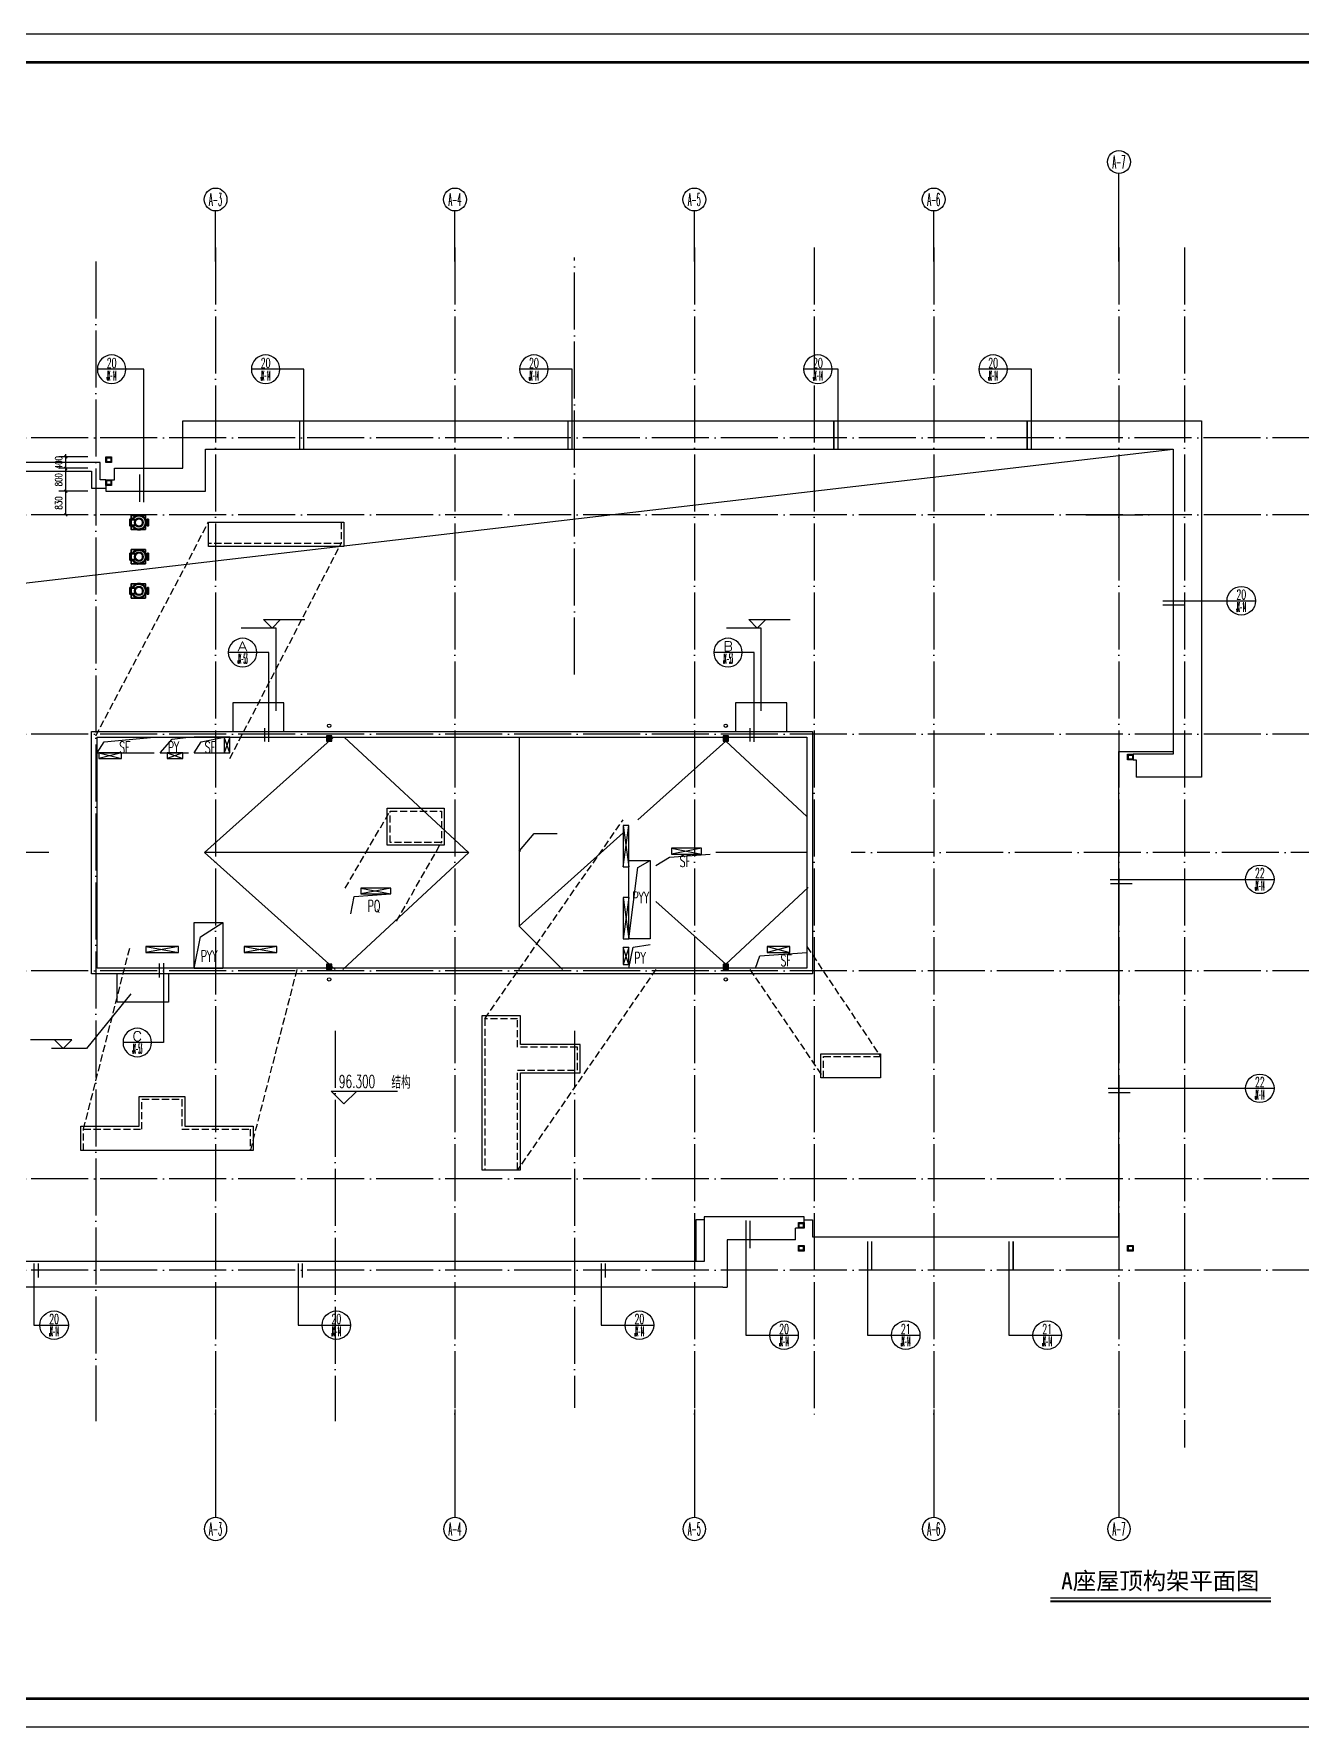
# Model space of a CAD drawing. Extents: x 1980812 to 2578970, y -669191 to 284498.
# Drawn here: x 2005190 to 2049660, y -549139 to -489739 of the extents above; entities that cross this region are included whole.
import ezdxf
from ezdxf.enums import TextEntityAlignment as Align

# ---------------------------------------------------------------- set-up
doc = ezdxf.new("R2010")
doc.units = 0
doc.header["$LTSCALE"] = 1000
doc.header["$MEASUREMENT"] = 0
for name, pattern in [('CONTINOUS', [0]), ('DASH', [0.35, 0.25, -0.1]), ('DOTE', [2.42, 2, -0.2, 0.02, -0.2])]:
    doc.linetypes.add(name, pattern=pattern)
for name, color, linetype in [('A-ANNO-TEXT', 131, 'Continuous'), ('AXIS', 3, 'Continuous'), ('AXIS_TEXT', 7, 'Continuous'), ('CURTWALL', 2, 'Continuous'), ('DIM_ELEV', 3, 'Continuous'), ('DIM_LEAD', 3, 'Continuous'), ('DIM_SYMB', 3, 'Continuous'), ('dote', 1, 'DOTE'), ('EQUIP_地漏', 255, 'Continuous'), ('PUB_DIM', 3, 'Continuous'), ('TK', 1, 'Continuous'), ('VPIPE-雨水', 140, 'Continuous'), ('WALL', 4, 'Continuous'), ('房间名称', 7, 'Continuous'), ('排水', 140, 'Continuous'), ('留洞', 63, 'CONTINOUS'), ('看线', 66, 'Continuous'), ('空线', 3, 'Continuous'), ('节点', 3, 'Continuous')]:
    doc.layers.add(name, color=color, linetype=linetype)
doc.layers.add('kon', color=40, linetype='Continuous', lineweight=5)
doc.layers.add('暖通-空调-设备', color=150, linetype='Continuous', lineweight=35)
doc.styles.add('_TCH_AXIS', font='COMPLEX', dxfattribs={"bigfont": 'GBCBIG'})
doc.styles.add('_TCH_DIM_T3', font='SIMPLEX', dxfattribs={"width": 0.705882, "bigfont": 'GBCBIG'})
doc.styles.add('COMP', font='COMPLEX.shx', dxfattribs={"bigfont": 'hztxt'})
doc.styles.add('COMPLEX', font='COMPLEX')
doc.styles.add('HZTXTW', font='txtw.shx', dxfattribs={"width": 0.6, "bigfont": 'hztxtw.shx'})
doc.styles.add('SONGTI', font='NSimSun.ttf', dxfattribs={"width": 1.1})
doc.dimstyles.new('_TCH_ARCH&&100', dxfattribs={"dimtxt": 255, "dimasz": 100, "dimexe": 250, "dimexo": 300, "dimgap": 122.5, "dimtad": 1, "dimdec": 0, "dimzin": 0, "dimdsep": 46, "dimtxsty": '_TCH_DIM_T3', "dimblk": 'ARCHTICK', "dimcen": 0.09, "dimclrt": 7, "dimazin": 2, "dimtfac": 1, "dimtdec": 0, "dimtix": 1, "dimtmove": 2, "dimatfit": 3, "dimfxl": 1, "dimtolj": 1, "dimtzin": 0, "dimarcsym": 0})

# ---------------------------------------------------------------- blocks, each defined once
blk = doc.blocks.new('_index')
blk.add_line((-0.5, 0), (0.5, 0))
blk.add_circle((0, 0), 0.5)
at = {"style": 'COMP'}
for tag, width, p, p2 in [('1', 2.333333, (-0.17, 0.05), (0.17, 0.05)), ('-', 1.166667, (-0.17, -0.39), (0.17, -0.39))]:
    blk.add_attdef(tag, text='', height=0.34, dxfattribs=dict(at, width=width)).set_placement(p, p2, align=Align.FIT)
blk = doc.blocks.new('$TwtSys$00000137')
at = {"color": 7}
for p, q in [((-46.875, -93.75), (-46.875, 93.75)), ((0, -93.75), (0, 93.75)), ((46.875, -93.75), (46.875, 93.75))]:
    blk.add_line(p, q, dxfattribs=at)
blk.add_lwpolyline([(-93.75, -93.75), (93.75, -93.75), (93.75, 93.75), (-93.75, 93.75)], close=True, dxfattribs=at)
blk = doc.blocks.new('astbhstgsthr')
at = {"layer": 'VPIPE-雨水', "linetype": 'Continuous'}
for centre in [(684164, -693820), (698079, -693820), (684164, -702720), (698079, -702720)]:
    blk.add_circle(centre, 60, dxfattribs=at)
at = {"layer": 'EQUIP_地漏'}
for p, rotation in [((684164, -694263), 0.0170324036248487), ((698079, -694263), 0.0170324036248487), ((684164, -702276), 180.0170324036249), ((698078, -702277), 180.0170324036249)]:
    blk.add_blockref('$TwtSys$00000137', p, dxfattribs=dict(at, rotation=rotation))
blk = doc.blocks.new('A$C2E345B56')
at = {"layer": 'EQUIP_地漏'}
blk.add_blockref('astbhstgsthr', (-675828, 694020), dxfattribs=at)
blk = doc.blocks.new('sthrshsth')
at = {"layer": '看线'}
for p, q in [((10850, 1830), (-800, 1830)), ((-800, 1830), (-800, -15650)), ((-500, -15950), (-500, 1530)), ((-500, 1530), (10550, 1530)), ((46600, -25330), (46600, -8300)), ((46600, -8300), (48500, -8300)), ((-500, -15950), (-2400, -15950)), ((35850, -25330), (46600, -25330))]:
    blk.add_line(p, q, dxfattribs=at)
for points in [[(11050, 1230), (10850, 1230), (10850, 1830)], [(10550, 1530), (10550, 930), (11050, 930)], [(32050, -24730), (31750, -24730), (31750, -26200)], [(35550, -24730), (35850, -24730), (35850, -25330)]]:
    blk.add_lwpolyline(points, dxfattribs=at)
blk = doc.blocks.new('qeragaeth')
at = {"layer": 'CURTWALL'}
for points in [[(2331329, -361308), (2331529, -361308), (2331529, -361508), (2331329, -361508)], [(2331359, -361338), (2331499, -361338), (2331499, -361478), (2331359, -361478)], [(2343379, -361308), (2343579, -361308), (2343579, -361508), (2343379, -361508)], [(2343409, -361338), (2343549, -361338), (2343549, -361478), (2343409, -361478)], [(2367679, -388968), (2367879, -388968), (2367879, -389168), (2367679, -389168)], [(2367709, -388998), (2367849, -388998), (2367849, -389138), (2367709, -389138)], [(2379229, -388968), (2379429, -388968), (2379429, -389168), (2379229, -389168)], [(2379259, -388998), (2379399, -388998), (2379399, -389138), (2379259, -389138)]]:
    blk.add_lwpolyline(points, close=True, dxfattribs=at)
blk = doc.blocks.new('_AXISO')
blk.add_circle((0, 0), 0.5)
at = {"layer": 'AXIS_TEXT', "style": 'COMPLEX', "width": 1.041667}
blk.add_attdef('A', text='', height=0.56, dxfattribs=at).set_placement((-0.25, -0.28), (0.25, -0.28), align=Align.FIT)
blk = doc.blocks.new('水泵')
at = {"layer": '暖通-空调-设备'}
blk.add_line((1492606, -388032), (1492799, -388032), dxfattribs=at)
for points in [[(1492584, -388032), (1492821, -388032), (1492821, -388002), (1492584, -388002)], [(1492584, -388649), (1492821, -388649), (1492821, -388619), (1492584, -388619)]]:
    blk.add_lwpolyline(points, close=True, dxfattribs=at)
for points in [[(1492606, -388032), (1492606, -388197)], [(1492799, -388032), (1492799, -388197)], [(1492606, -388560), (1492606, -388619)], [(1492799, -388560), (1492799, -388619)]]:
    blk.add_lwpolyline(points, dxfattribs=at)
for radius in [154, 131]:
    blk.add_circle((1492703, -388318), radius, dxfattribs=at)
for radius, start, end in [(261, 111.64911, 68.35089), (233, 114.41307, 65.58693)]:
    blk.add_arc((1492703, -388318), radius, start, end, dxfattribs=at)
blk = doc.blocks.new('A$C2ECD2C7B')
at = {"layer": '暖通-空调-设备'}
for p, q in [((3960, -3517), (3960, -1297)), ((4806, -2125), (4259, -1579)), ((4532, -2239), (4532, -1465)), ((4532, -1852), (4806, -1579)), ((5110, -3517), (5110, -1297)), ((5110, -3517), (5110, -1297)), ((5956, -2125), (5409, -1579)), ((5682, -2239), (5682, -1465)), ((5682, -1852), (5956, -1579)), ((6260, -3517), (6260, -1297)), ((7106, -2125), (6559, -1579)), ((6832, -2239), (6832, -1465)), ((6832, -1852), (7106, -1579)), ((7410, -3517), (7410, -1297)), ((4532, -1852), (4146, -1852)), ((4532, -1852), (4259, -2125)), ((4532, -1852), (4919, -1852)), ((5682, -1852), (5296, -1852)), ((5682, -1852), (5409, -2125)), ((5682, -1852), (6069, -1852)), ((6832, -1852), (6446, -1852)), ((6832, -1852), (6559, -2125)), ((6832, -1852), (7219, -1852)), ((7410, -2407), (3960, -2407)), ((4532, -2962), (4146, -2962)), ((4806, -3235), (4259, -2689)), ((4532, -2962), (4259, -3235)), ((4532, -3349), (4532, -2575)), ((4532, -2962), (4806, -2689)), ((4532, -2962), (4919, -2962)), ((5682, -2962), (5296, -2962)), ((5956, -3235), (5409, -2689)), ((5682, -2962), (5409, -3235)), ((5682, -3349), (5682, -2575)), ((5682, -2962), (5956, -2689)), ((5682, -2962), (6069, -2962)), ((6832, -2962), (6446, -2962)), ((7106, -3235), (6559, -2689)), ((6832, -2962), (6559, -3235)), ((6832, -3349), (6832, -2575)), ((6832, -2962), (7106, -2689)), ((6832, -2962), (7219, -2962)), ((3960, -7737), (3960, -5517)), ((4806, -6345), (4259, -5799)), ((4532, -6459), (4532, -5685)), ((4532, -6072), (4806, -5799)), ((5110, -7737), (5110, -5517)), ((5110, -7737), (5110, -5517)), ((5956, -6345), (5409, -5799)), ((5682, -6459), (5682, -5685)), ((5682, -6072), (5956, -5799)), ((6260, -7737), (6260, -5517)), ((7106, -6345), (6559, -5799)), ((6832, -6459), (6832, -5685)), ((6832, -6072), (7106, -5799)), ((7410, -7737), (7410, -5517)), ((4532, -6072), (4146, -6072)), ((4532, -6072), (4259, -6345)), ((4532, -6072), (4919, -6072)), ((5682, -6072), (5296, -6072)), ((5682, -6072), (5409, -6345)), ((5682, -6072), (6069, -6072)), ((6832, -6072), (6446, -6072)), ((6832, -6072), (6559, -6345)), ((6832, -6072), (7219, -6072)), ((7410, -6627), (3960, -6627)), ((4806, -7455), (4259, -6909)), ((4532, -7569), (4532, -6795)), ((4532, -7182), (4806, -6909)), ((5956, -7455), (5409, -6909)), ((5682, -7569), (5682, -6795)), ((5682, -7182), (5956, -6909)), ((7106, -7455), (6559, -6909)), ((6832, -7569), (6832, -6795)), ((6832, -7182), (7106, -6909)), ((4532, -7182), (4146, -7182)), ((4532, -7182), (4259, -7455)), ((4532, -7182), (4919, -7182)), ((5682, -7182), (5296, -7182)), ((5682, -7182), (5409, -7455)), ((5682, -7182), (6069, -7182)), ((6832, -7182), (6446, -7182)), ((6832, -7182), (6559, -7455)), ((6832, -7182), (7219, -7182))]:
    blk.add_line(p, q, dxfattribs=at)
for points in [[(1600, -3717), (7610, -3717), (7610, -1097), (1600, -1097)], [(1800, -3517), (7410, -3517), (7410, -1297), (1800, -1297)], [(7410, -3517), (1800, -3517), (1800, -1297), (7410, -1297)], [(13440, -2550), (13440, -2050), (12940, -2050), (12940, -2550)], [(13440, -3750), (13440, -3250), (12940, -3250), (12940, -3750)], [(13440, -4950), (13440, -4450), (12940, -4450), (12940, -4950)], [(1600, -7937), (7610, -7937), (7610, -5317), (1600, -5317)], [(1800, -7737), (7410, -7737), (7410, -5517), (1800, -5517)], [(7410, -7737), (1800, -7737), (1800, -5517), (7410, -5517)]]:
    blk.add_lwpolyline(points, close=True, dxfattribs=at)
for centre, radius in [((4532, -1852), 387), ((4532, -1852), 319), ((4532, -1852), 252), ((4532, -1852), 185), ((4532, -1852), 117), ((5682, -1852), 387), ((5682, -1852), 319), ((5682, -1852), 252), ((5682, -1852), 185), ((5682, -1852), 117), ((6832, -1852), 387), ((6832, -1852), 319), ((6832, -1852), 252), ((6832, -1852), 185), ((6832, -1852), 117), ((4532, -1852), 49.9), ((5682, -1852), 49.9), ((6832, -1852), 49.9), ((4532, -2962), 387), ((4532, -2962), 319), ((4532, -2962), 252), ((4532, -2962), 185), ((4532, -2962), 117), ((4532, -2962), 49.9), ((5682, -2962), 387), ((5682, -2962), 319), ((5682, -2962), 252), ((5682, -2962), 185), ((5682, -2962), 117), ((5682, -2962), 49.9), ((6832, -2962), 387), ((6832, -2962), 319), ((6832, -2962), 252), ((6832, -2962), 185), ((6832, -2962), 117), ((6832, -2962), 49.9), ((4532, -6072), 387), ((4532, -6072), 319), ((4532, -6072), 252), ((4532, -6072), 185), ((5682, -6072), 387), ((5682, -6072), 319), ((5682, -6072), 252), ((5682, -6072), 185), ((6832, -6072), 387), ((6832, -6072), 319), ((6832, -6072), 252), ((6832, -6072), 185), ((4532, -6072), 117), ((4532, -6072), 49.9), ((5682, -6072), 117), ((5682, -6072), 49.9), ((6832, -6072), 117), ((6832, -6072), 49.9), ((4532, -7182), 387), ((4532, -7182), 319), ((4532, -7182), 252), ((4532, -7182), 185), ((4532, -7182), 117), ((5682, -7182), 387), ((5682, -7182), 319), ((5682, -7182), 252), ((5682, -7182), 185), ((5682, -7182), 117), ((6832, -7182), 387), ((6832, -7182), 319), ((6832, -7182), 252), ((6832, -7182), 185), ((6832, -7182), 117), ((4532, -7182), 49.9), ((5682, -7182), 49.9), ((6832, -7182), 49.9)]:
    blk.add_circle(centre, radius, dxfattribs=at)
at = {"layer": '暖通-空调-设备', "xscale": -1, "rotation": 90}
for p in [(-375108, 1490403), (-375108, 1489203), (-375108, 1488003)]:
    blk.add_blockref('水泵', p, dxfattribs=at)
blk = doc.blocks.new('_ArchTick')
at = {"color": 0, "linetype": 'ByBlock', "const_width": 0.4}
blk.add_lwpolyline([(-0.5, -0.5), (0.5, 0.5)], dxfattribs=at)
blk = doc.blocks.new('*D2115')
at = {"layer": 'Defpoints', "color": 0, "transparency": 16777216}
for p in [(2006311, -505780), (2007381, -505780), (2007381, -506610)]:
    blk.add_point(p, dxfattribs=at)
at = {"layer": 'PUB_DIM', "color": 0, "lineweight": -2, "transparency": 16777216}
for p, q in [((2007081, -505780), (2006061, -505780)), ((2006311, -506610), (2006311, -505780)), ((2007081, -506610), (2006061, -506610))]:
    blk.add_line(p, q, dxfattribs=at)
at = {"layer": 'PUB_DIM', "color": 0, "lineweight": -2, "transparency": 16777216, "xscale": 100, "yscale": 100, "zscale": 100}
for p, rotation in [((2006311, -505780), 90), ((2006311, -506610), 270)]:
    blk.add_blockref('_ArchTick', p, dxfattribs=dict(at, rotation=rotation))
at = {"layer": 'PUB_DIM', "color": 7, "transparency": 16777216, "insert": (2006061, -506195), "char_height": 255, "attachment_point": 5, "rotation": 90, "style": '_TCH_DIM_T3'}
blk.add_mtext('\\A1;830 ', dxfattribs=at)
blk = doc.blocks.new('*D2116')
at = {"layer": 'Defpoints', "color": 0, "transparency": 16777216}
for p in [(2006311, -504980), (2007381, -504980), (2007381, -505780)]:
    blk.add_point(p, dxfattribs=at)
at = {"layer": 'PUB_DIM', "color": 0, "lineweight": -2, "transparency": 16777216}
for p, q in [((2007081, -504980), (2006061, -504980)), ((2006311, -505780), (2006311, -504980)), ((2007081, -505780), (2006061, -505780))]:
    blk.add_line(p, q, dxfattribs=at)
at = {"layer": 'PUB_DIM', "color": 0, "lineweight": -2, "transparency": 16777216, "xscale": 100, "yscale": 100, "zscale": 100}
for p, rotation in [((2006311, -504980), 90), ((2006311, -505780), 270)]:
    blk.add_blockref('_ArchTick', p, dxfattribs=dict(at, rotation=rotation))
at = {"layer": 'PUB_DIM', "color": 7, "transparency": 16777216, "insert": (2006061, -505380), "char_height": 255, "attachment_point": 5, "rotation": 90, "style": '_TCH_DIM_T3'}
blk.add_mtext('\\A1;800', dxfattribs=at)
blk = doc.blocks.new('*D2117')
at = {"layer": 'Defpoints', "color": 0, "transparency": 16777216}
for p in [(2006311, -504580), (2007381, -504580), (2007381, -504980)]:
    blk.add_point(p, dxfattribs=at)
at = {"layer": 'PUB_DIM', "color": 0, "lineweight": -2, "transparency": 16777216}
for p, q in [((2007081, -504580), (2006061, -504580)), ((2006311, -504580), (2006311, -504480)), ((2006311, -504980), (2006311, -504580)), ((2007081, -504980), (2006061, -504980)), ((2006311, -504980), (2006311, -505080))]:
    blk.add_line(p, q, dxfattribs=at)
at = {"layer": 'PUB_DIM', "color": 0, "lineweight": -2, "transparency": 16777216, "xscale": 100, "yscale": 100, "zscale": 100}
for p, rotation in [((2006311, -504580), 270), ((2006311, -504980), 90)]:
    blk.add_blockref('_ArchTick', p, dxfattribs=dict(at, rotation=rotation))
at = {"layer": 'PUB_DIM', "color": 7, "transparency": 16777216, "insert": (2006061, -504780), "char_height": 255, "attachment_point": 5, "rotation": 90, "style": '_TCH_DIM_T3'}
blk.add_mtext('\\A1;400', dxfattribs=at)

msp = doc.modelspace()

# ---------------------------------------------------------------- linework, layer by layer
at = {"layer": 'A-ANNO-TEXT'}
msp.add_line((2040863.5, -544608.6), (2048601, -544608.6), dxfattribs=at)
at = {"layer": 'A-ANNO-TEXT', "const_width": 75}
msp.add_lwpolyline([(2040863.5, -544725), (2048601, -544725)], dxfattribs=at)
at = {"layer": 'AXIS'}
for p, q in [((2043266.5, -497723.5), (2043266.5, -494632.7)), ((2011566.5, -497723.5), (2011566.5, -495949.7)), ((2019966.5, -497723.5), (2019966.5, -495949.7)), ((2028366.5, -497723.5), (2028366.5, -495949.7)), ((2036766.5, -497723.5), (2036766.5, -495949.7)), ((2011566.5, -537993.8), (2011566.5, -541788.2)), ((2019966.5, -537993.8), (2019966.5, -541788.2)), ((2028366.5, -537993.8), (2028366.5, -541788.2)), ((2036766.5, -537993.8), (2036766.5, -541788.2)), ((2043266.5, -537993.8), (2043266.5, -541788.2))]:
    msp.add_line(p, q, dxfattribs=at)
at = {"layer": 'CURTWALL'}
msp.add_line((2011216.5, -504309.9), (2045166.5, -504309.9), dxfattribs=at)
for points in [[(2007716.5, -505379.9), (2007916.5, -505379.9), (2007916.5, -505579.9), (2007716.5, -505579.9)], [(2007746.5, -505409.9), (2007886.5, -505409.9), (2007886.5, -505549.9), (2007746.5, -505549.9)], [(2043566.5, -515009.9), (2043766.5, -515009.9), (2043766.5, -515209.9), (2043566.5, -515209.9)], [(2043596.5, -515039.9), (2043736.5, -515039.9), (2043736.5, -515179.9), (2043596.5, -515179.9)], [(2032016.5, -531439.9), (2032216.5, -531439.9), (2032216.5, -531639.9), (2032016.5, -531639.9)], [(2032046.5, -531469.9), (2032186.5, -531469.9), (2032186.5, -531609.9), (2032046.5, -531609.9)]]:
    msp.add_lwpolyline(points, close=True, dxfattribs=at)
at = {"layer": 'DIM_ELEV'}
for p, q in [((2013688.5, -510585.5), (2012469.5, -510585.5)), ((2013548.5, -510585.5), (2013248.5, -510285.5)), ((2013248.5, -510285.5), (2014698.5, -510285.5)), ((2013548.5, -510585.5), (2013848.5, -510285.5)), ((2013688.5, -513487.9), (2013688.5, -510585.5)), ((2030716.5, -510585.5), (2029497.5, -510585.5)), ((2030576.5, -510585.5), (2030276.5, -510285.5)), ((2030276.5, -510285.5), (2031726.5, -510285.5)), ((2030576.5, -510585.5), (2030876.5, -510285.5)), ((2030716.5, -513487.9), (2030716.5, -510585.5)), ((2008598, -523415.5), (2007032, -525331.8)), ((2006518.6, -525031.8), (2005068.6, -525031.8)), ((2006218.6, -525331.8), (2005918.6, -525031.8)), ((2006218.6, -525331.8), (2006518.6, -525031.8)), ((2007032, -525331.8), (2005813, -525331.8)), ((2016070.3, -527276.1), (2015620.3, -526826.1)), ((2015620.3, -526826.1), (2017954, -526826.1)), ((2016070.3, -527276.1), (2016520.3, -526826.1))]:
    msp.add_line(p, q, dxfattribs=at)
at = {"layer": 'DIM_LEAD'}
for p, q in [((2022235.6, -518401.9), (2022740.3, -517796)), ((2022740.3, -517796), (2023555.8, -517796))]:
    msp.add_line(p, q, dxfattribs=at)
at = {"layer": 'DIM_LEAD', "const_width": 40}
msp.add_lwpolyline([(2022222.8, -518417.2, 1), (2022248.4, -518386.5, 1)], format="xyb", close=True, dxfattribs=at)
at = {"layer": 'DIM_SYMB', "linetype": 'DASH'}
for p, q in [((2007366.5, -514359.9), (2011320.7, -506869.6)), ((2012066.5, -515159.9), (2015970.7, -507619.6)), ((2016116.5, -519709.9), (2017689.2, -517005.3)), ((2021014.1, -524287.5), (2025866.5, -517309.9)), ((2017916.5, -520859.9), (2019489.2, -518105.3)), ((2006934.3, -528162.5), (2008566.5, -521759.9)), ((2032316.5, -521759.9), (2034901.2, -525614.1)), ((2014416.5, -522559.9), (2012784.3, -528912.5)), ((2027016.5, -522559.9), (2022164.1, -529587.5)), ((2030316.5, -522559.9), (2032901.2, -526364.1))]:
    msp.add_line(p, q, dxfattribs=at)
for points in [[(2017689.2, -517005.3), (2019489.2, -517005.3), (2019489.2, -518105.3), (2017689.2, -518105.3)], [(2024264.1, -525287.5), (2022164.1, -525287.5), (2022164.1, -524287.5), (2021014.1, -524287.5), (2021014.1, -529587.5), (2022164.1, -529587.5), (2022164.1, -526087.5), (2024264.1, -526087.5)], [(2032901.2, -525614.1), (2034901.2, -525614.1), (2034901.2, -526364.1), (2032901.2, -526364.1)], [(2006934.3, -528162.5), (2008984.3, -528162.5), (2008984.3, -527112.5), (2010384.3, -527112.5), (2010384.3, -528162.5), (2012784.3, -528162.5), (2012784.3, -528912.5), (2006934.3, -528912.5)]]:
    msp.add_lwpolyline(points, close=True, dxfattribs=at)
at = {"layer": 'dote'}
for p, q in [((2007366.5, -497729.8), (2007366.5, -538405.5)), ((2011566.5, -497232.7), (2011566.5, -539333.6)), ((2019966.5, -497232.7), (2019966.5, -539333.6)), ((2024166.5, -512209.9), (2024166.5, -497579)), ((2028366.5, -497232.7), (2028366.5, -539333.6)), ((2032566.5, -497232.7), (2032566.5, -538335)), ((2036766.5, -497232.7), (2036766.5, -539333.6)), ((2043266.5, -497232.7), (2043266.5, -539333.6)), ((2045566.5, -497232.7), (2045566.5, -539333.6)), ((2053077.2, -503909.9), (1988210.3, -503909.9)), ((2053079.9, -506609.9), (1988213, -506609.9)), ((2053079.9, -514309.9), (1988213, -514309.9)), ((2005712.7, -518459.9), (1989668.7, -518459.9)), ((2051298, -518459.9), (2033875.2, -518459.9)), ((2053079.9, -522609.9), (1988213, -522609.9)), ((2015766.5, -524709.9), (2015766.5, -538405.5)), ((2024166.5, -524709.9), (2024166.5, -537935.5)), ((2053079.9, -529909.9), (1988213, -529909.9)), ((2053079.9, -533109.9), (1988213, -533109.9))]:
    msp.add_line(p, q, dxfattribs=at)
at = {"layer": 'dote', "color": 2}
for p, q in [((2043266.5, -505578.5), (2043266.5, -507641.3)), ((2042100.9, -506609.9), (2044432.1, -506609.9))]:
    msp.add_line(p, q, dxfattribs=at)
at = {"layer": 'TK'}
msp.add_lwpolyline([(1980812.3, -489739.1), (2064912.3, -489739.1), (2064912.3, -549139.1), (1980812.3, -549139.1)], close=True, dxfattribs=at)
at = {"layer": 'TK', "const_width": 100}
msp.add_lwpolyline([(2063912.3, -548139.1), (2063912.3, -490739.1), (1983312.3, -490739.1), (1983312.3, -548139.1)], close=True, dxfattribs=at)
at = {"layer": '排水'}
for p, q in [((2015705.8, -514409.9), (2011180.1, -518460.3)), ((2016073.9, -514409.9), (2020437.5, -518460)), ((2022216.5, -514409.9), (2022216.5, -521036.4)), ((2029467.2, -514547.4), (2026380.4, -517309.9)), ((2029467.1, -514547.4), (2032316.5, -517192.1)), ((2025866.5, -517769.8), (2022216.5, -521036.4)), ((2015760.9, -522559.9), (2011180.1, -518460.3)), ((2020448.1, -518460.3), (2011180.1, -518460.3)), ((2016031, -522559.9), (2020448.1, -518460.3)), ((2032316.5, -518460.3), (2029116.5, -518460.3)), ((2029466.8, -522372.9), (2032366.5, -519681.5)), ((2029466.9, -522372.9), (2027016.5, -520180)), ((2022216.5, -521036.4), (2023740, -522559.9))]:
    msp.add_line(p, q, dxfattribs=at)
at = {"layer": '留洞'}
for p, q in [((2007466.5, -514959.9), (2008266.5, -515159.9)), ((2008266.5, -514959.9), (2007466.5, -515159.9)), ((2009866.5, -514959.9), (2010416.5, -515159.9)), ((2010416.5, -514959.9), (2009866.5, -515159.9)), ((2012066.5, -514409.9), (2011866.5, -514959.9)), ((2012066.5, -514959.9), (2011866.5, -514409.9)), ((2025866.5, -517509.9), (2026066.5, -518959.9)), ((2025866.5, -518959.9), (2026066.5, -517509.9)), ((2027566.5, -518309.9), (2028616.5, -518509.9)), ((2028616.5, -518309.9), (2027566.5, -518509.9)), ((2016666.5, -519709.9), (2017716.5, -519909.9)), ((2017716.5, -519709.9), (2016666.5, -519909.9)), ((2026066.5, -520034.9), (2025866.5, -521484.9)), ((2025866.5, -520034.9), (2026066.5, -521484.9)), ((2009116.5, -521759.9), (2010266.5, -521959.9)), ((2010266.5, -521759.9), (2009116.5, -521959.9)), ((2012566.5, -521759.9), (2013716.5, -521959.9)), ((2013716.5, -521759.9), (2012566.5, -521959.9)), ((2026066.5, -521784.9), (2025866.5, -522384.9)), ((2026066.5, -522384.9), (2025866.5, -521784.9)), ((2030916.5, -521759.9), (2031716.5, -521959.9)), ((2031716.5, -521759.9), (2030916.5, -521959.9))]:
    msp.add_line(p, q, dxfattribs=at)
for points in [[(2007466.5, -515159.9), (2008266.5, -515159.9), (2008266.5, -514959.9), (2007466.5, -514959.9)], [(2009866.5, -515159.9), (2010416.5, -515159.9), (2010416.5, -514959.9), (2009866.5, -514959.9)], [(2011866.5, -514959.9), (2012066.5, -514959.9), (2012066.5, -514409.9), (2011866.5, -514409.9)], [(2025866.5, -517509.9), (2025866.5, -518959.9), (2026066.5, -518959.9), (2026066.5, -517509.9)], [(2027566.5, -518509.9), (2028616.5, -518509.9), (2028616.5, -518309.9), (2027566.5, -518309.9)], [(2016666.5, -519909.9), (2017716.5, -519909.9), (2017716.5, -519709.9), (2016666.5, -519709.9)], [(2025866.5, -520034.9), (2025866.5, -521484.9), (2026066.5, -521484.9), (2026066.5, -520034.9)], [(2009116.5, -521959.9), (2010266.5, -521959.9), (2010266.5, -521759.9), (2009116.5, -521759.9)], [(2012566.5, -521959.9), (2013716.5, -521959.9), (2013716.5, -521759.9), (2012566.5, -521759.9)], [(2025866.5, -522384.9), (2026066.5, -522384.9), (2026066.5, -521784.9), (2025866.5, -521784.9)], [(2030916.5, -521959.9), (2031716.5, -521959.9), (2031716.5, -521759.9), (2030916.5, -521759.9)]]:
    msp.add_lwpolyline(points, close=True, dxfattribs=at)
at = {"layer": '看线', "color": 2}
for p, q in [((2010416.5, -504979.9), (2010416.5, -503309.9)), ((2010416.5, -503309.9), (2010616.5, -503309.9)), ((2010616.5, -503309.9), (2046166.5, -503309.9)), ((2046166.5, -503309.9), (2046166.5, -515809.9)), ((2011216.5, -504909.9), (2011216.5, -504309.9)), ((2045166.5, -504309.9), (2045166.5, -515009.9)), ((2007916.5, -505379.9), (2008016.5, -505379.9)), ((2008016.5, -504979.9), (2010416.5, -504979.9)), ((2008016.5, -505379.9), (2008016.5, -504979.9)), ((2045166.5, -515009.9), (2043766.5, -515009.9)), ((2043766.5, -515209.9), (2043866.5, -515209.9)), ((2043866.5, -515209.9), (2043866.5, -515809.9)), ((2046166.5, -515809.9), (2043866.5, -515809.9)), ((2032216.5, -531239.9), (2028716.5, -531239.9)), ((2028716.5, -531239.9), (2028716.5, -532809.9)), ((2032216.5, -531439.9), (2032216.5, -531239.9)), ((2028716.5, -532109.9), (2028716.5, -532709.9)), ((2031916.5, -532039.9), (2029516.5, -532039.9)), ((2029516.5, -532039.9), (2029516.5, -533709.9)), ((2031916.5, -532039.9), (2031916.5, -531639.9)), ((2032016.5, -531639.9), (2031916.5, -531639.9)), ((2028716.5, -532809.9), (1994266.5, -532809.9)), ((2029366.5, -533709.9), (1993266.5, -533709.9)), ((2029366.5, -533709.9), (2029516.5, -533709.9))]:
    msp.add_line(p, q, dxfattribs=at)
msp.add_lwpolyline([(2007716.5, -505579.9), (2007716.5, -505779.9), (2011216.5, -505779.9), (2011216.5, -504309.9)], dxfattribs=at)
at = {"layer": '空线'}
for p, q in [((2013967, -513209.9), (2012167, -513209.9)), ((2012167, -513209.9), (2012167, -514209.9)), ((2013967, -514209.9), (2013967, -513209.9)), ((2031616.5, -513209.9), (2029816.5, -513209.9)), ((2029816.5, -513209.9), (2029816.5, -514209.9)), ((2031616.5, -514209.9), (2031616.5, -513209.9)), ((2007416.5, -514959.9), (2009416.5, -514959.9)), ((2009616.5, -514959.9), (2010616.5, -514959.9)), ((2011866.5, -514409.9), (2010816.5, -514409.9)), ((2010816.5, -514959.9), (2011866.5, -514959.9)), ((2032316.5, -521959.9), (2032316.5, -522509.9)), ((2008116.5, -523709.9), (2008116.5, -522709.9)), ((2009916.5, -522709.9), (2009916.5, -523709.9)), ((2010816.5, -522509.9), (2011816.5, -522509.9)), ((2032316.5, -522509.9), (2030516.5, -522509.9)), ((2009916.5, -523709.9), (2008116.5, -523709.9))]:
    msp.add_line(p, q, dxfattribs=at)
for points in [[(1994266.5, -532809.9), (2001517.3, -509399.7), (2045166.5, -504309.9)], [(2007416.5, -514959.9), (2007658.5, -514571.9), (2009416.5, -514409.9)], [(2008566.5, -522509.9), (2007416.5, -522509.9), (2007416.5, -514409.9), (2032316.5, -514409.9), (2032316.5, -522509.9), (2027016.5, -522509.9)], [(2009616.5, -514959.9), (2010048.8, -514475.3), (2010616.5, -514409.9)], [(2010816.5, -514959.9), (2011058.5, -514571.9), (2011866.5, -514409.9)], [(2027016.5, -518909.9), (2027490.4, -518614.9), (2028916.5, -518509.9)], [(2026066.5, -521484.9), (2026386.2, -518984.2), (2026816.5, -518734.9)], [(2016316.5, -520609.9), (2016433.7, -520001.8), (2017716.5, -519909.9)], [(2010816.5, -522509.9), (2011039.3, -521416.6), (2011816.5, -520909.9)], [(2026066.5, -522509.9), (2026218, -521781.3), (2026816.5, -521684.9)], [(2030516.5, -522509.9), (2030666.8, -522080.9), (2032316.5, -521959.9)], [(2027016.5, -522509.9), (2008566.5, -522509.9)]]:
    msp.add_lwpolyline(points, dxfattribs=at)
at = {"layer": '空线', "linetype": 'DASH'}
msp.add_lwpolyline([(2011320.7, -506869.6), (2015970.7, -506869.6), (2015970.7, -507619.6), (2011320.7, -507619.6)], close=True, dxfattribs=at)
at = {"layer": '空线'}
for points in [[(2011320.7, -506869.6), (2016070.7, -506869.6), (2016070.7, -507719.6), (2011320.7, -507719.6)], [(2007216.5, -514209.9), (2032516.5, -514209.9), (2032516.5, -522709.9), (2007216.5, -522709.9)], [(2017589.2, -516905.3), (2019589.2, -516905.3), (2019589.2, -518205.3), (2017589.2, -518205.3)], [(2026066.5, -518734.9), (2026816.5, -518734.9), (2026816.5, -521484.9), (2026066.5, -521484.9)], [(2010816.5, -520909.9), (2011816.5, -520909.9), (2011816.5, -522509.9), (2010816.5, -522509.9)], [(2024364.1, -525187.5), (2022264.1, -525187.5), (2022264.1, -524187.5), (2020914.1, -524187.5), (2020914.1, -529587.5), (2022264.1, -529587.5), (2022264.1, -526187.5), (2024364.1, -526187.5)], [(2032801.2, -525514.1), (2034901.2, -525514.1), (2034901.2, -526364.1), (2032801.2, -526364.1)], [(2006834.3, -528062.5), (2008884.3, -528062.5), (2008884.3, -527012.5), (2010484.3, -527012.5), (2010484.3, -528062.5), (2012884.3, -528062.5), (2012884.3, -528912.5), (2006834.3, -528912.5)]]:
    msp.add_lwpolyline(points, close=True, dxfattribs=at)
at = {"layer": '节点'}
for p, q in [((2009050.3, -501504.2), (2008205.8, -501504.2)), ((2009050.3, -506163.7), (2009050.3, -501504.2)), ((2014666.6, -501504.2), (2013822.1, -501504.2)), ((2014666.6, -504293.7), (2014666.6, -501504.2)), ((2024080.6, -501504.2), (2023236.1, -501504.2)), ((2024080.6, -504293.7), (2024080.6, -501504.2)), ((2033410.1, -501504.2), (2032565.6, -501504.2)), ((2033410.1, -504293.7), (2033410.1, -501504.2)), ((2040195.6, -501504.2), (2039351.1, -501504.2)), ((2040195.6, -504293.7), (2040195.6, -501504.2)), ((2044806, -509627.1), (2048058.7, -509627.1)), ((2013435.1, -511442.1), (2012590.6, -511442.1)), ((2013435.1, -514571.6), (2013435.1, -511442.1)), ((2030471.1, -511442.1), (2029626.6, -511442.1)), ((2030471.1, -514571.6), (2030471.1, -511442.1)), ((2042958.3, -519400.9), (2048708.8, -519400.9)), ((2009741, -522343.5), (2009741, -525123.1)), ((2009741, -525123.1), (2008896.5, -525123.1)), ((2042890.7, -526729.8), (2048708.8, -526729.8)), ((2030170.3, -531369.2), (2030170.3, -535390)), ((2034439.2, -532097.7), (2034439.2, -535390)), ((2039404, -532097.7), (2039404, -535390)), ((2005193.3, -532872.7), (2005193.3, -535038.6)), ((2014459.8, -532872.7), (2014459.8, -535038.6)), ((2025095.3, -532872.7), (2025095.3, -535038.6)), ((2005193.3, -535038.6), (2006037.8, -535038.6)), ((2014459.8, -535038.6), (2015304.3, -535038.6)), ((2025095.3, -535038.6), (2025939.8, -535038.6)), ((2030170.3, -535390), (2031014.8, -535390)), ((2034439.2, -535390), (2035283.7, -535390)), ((2039404, -535390), (2040248.5, -535390))]:
    msp.add_line(p, q, dxfattribs=at)
at = {"layer": '节点', "ltscale": 0.5, "const_width": 50}
for points in [[(2014516.6, -504293.7), (2014516.6, -503317.2)], [(2023930.6, -504293.7), (2023930.6, -503317.2)], [(2033260.1, -504293.7), (2033260.1, -503317.2)], [(2040045.6, -504293.7), (2040045.6, -503317.2)], [(2008900.3, -506163.7), (2008900.3, -505187.2)], [(2044806, -509777.1), (2045584, -509777.1)], [(2013285.1, -514571.6), (2013285.1, -514084.6)], [(2030321.1, -514571.6), (2030321.1, -514084.6)], [(2042958.3, -519550.9), (2043736.3, -519550.9)], [(2009591, -522345.1), (2009591, -522844.9)], [(2042890.7, -526879.8), (2043668.7, -526879.8)], [(2030320.3, -531369.2), (2030320.3, -532345.7)], [(2034589.2, -532097.7), (2034589.2, -533074.2)], [(2039554, -532097.7), (2039554, -533074.2)], [(2005343.3, -532872.7), (2005343.3, -533372.7)], [(2014609.8, -532872.7), (2014609.8, -533372.7)], [(2025245.3, -532872.7), (2025245.3, -533372.7)]]:
    msp.add_lwpolyline(points, dxfattribs=at)

# ---------------------------------------------------------------- block references
at = {"layer": 'AXIS'}
ref = msp.add_blockref('_AXISO', (2043266.5, -494232.7), dxfattribs=dict(at, xscale=800, yscale=800, zscale=800))
ref.add_attrib('A', 'A-7', dxfattribs={"layer": 'AXIS_TEXT', "height": 452.55, "style": '_TCH_AXIS', "width": 0.344262}).set_placement((2043040.2, -494459), (2043492.8, -494459), align=Align.FIT)
ref = msp.add_blockref('_AXISO', (2011566.5, -495549.7), dxfattribs=dict(at, xscale=800, yscale=800, zscale=800))
ref.add_attrib('A', 'A-3', dxfattribs={"layer": 'AXIS_TEXT', "height": 452.55, "style": '_TCH_AXIS', "width": 0.344262}).set_placement((2011340.2, -495776), (2011792.8, -495776), align=Align.FIT)
ref = msp.add_blockref('_AXISO', (2019966.5, -495549.7), dxfattribs=dict(at, xscale=800, yscale=800, zscale=800))
ref.add_attrib('A', 'A-4', dxfattribs={"layer": 'AXIS_TEXT', "height": 452.55, "style": '_TCH_AXIS', "width": 0.333333}).set_placement((2019740.2, -495776), (2020192.8, -495776), align=Align.FIT)
ref = msp.add_blockref('_AXISO', (2028366.5, -495549.7), dxfattribs=dict(at, xscale=800, yscale=800, zscale=800))
ref.add_attrib('A', 'A-5', dxfattribs={"layer": 'AXIS_TEXT', "height": 452.55, "style": '_TCH_AXIS', "width": 0.344262}).set_placement((2028140.2, -495776), (2028592.8, -495776), align=Align.FIT)
ref = msp.add_blockref('_AXISO', (2036766.5, -495549.7), dxfattribs=dict(at, xscale=800, yscale=800, zscale=800))
ref.add_attrib('A', 'A-6', dxfattribs={"layer": 'AXIS_TEXT', "height": 452.55, "style": '_TCH_AXIS', "width": 0.344262}).set_placement((2036540.2, -495776), (2036992.8, -495776), align=Align.FIT)
ref = msp.add_blockref('_AXISO', (2011566.5, -542188.2), dxfattribs=dict(at, xscale=-800, yscale=800, zscale=800, rotation=180))
ref.add_attrib('A', 'A-3', dxfattribs={"layer": 'AXIS_TEXT', "height": 452.55, "style": '_TCH_AXIS', "width": 0.344262}).set_placement((2011340.2, -542414.5), (2011792.8, -542414.5), align=Align.FIT)
ref = msp.add_blockref('_AXISO', (2019966.5, -542188.2), dxfattribs=dict(at, xscale=-800, yscale=800, zscale=800, rotation=180))
ref.add_attrib('A', 'A-4', dxfattribs={"layer": 'AXIS_TEXT', "height": 452.55, "style": '_TCH_AXIS', "width": 0.333333}).set_placement((2019740.2, -542414.5), (2020192.8, -542414.5), align=Align.FIT)
ref = msp.add_blockref('_AXISO', (2028366.5, -542188.2), dxfattribs=dict(at, xscale=-800, yscale=800, zscale=800, rotation=180))
ref.add_attrib('A', 'A-5', dxfattribs={"layer": 'AXIS_TEXT', "height": 452.55, "style": '_TCH_AXIS', "width": 0.344262}).set_placement((2028140.2, -542414.5), (2028592.8, -542414.5), align=Align.FIT)
ref = msp.add_blockref('_AXISO', (2036766.5, -542188.2), dxfattribs=dict(at, xscale=-800, yscale=800, zscale=800, rotation=180))
ref.add_attrib('A', 'A-6', dxfattribs={"layer": 'AXIS_TEXT', "height": 452.55, "style": '_TCH_AXIS', "width": 0.344262}).set_placement((2036540.2, -542414.5), (2036992.8, -542414.5), align=Align.FIT)
ref = msp.add_blockref('_AXISO', (2043266.5, -542188.2), dxfattribs=dict(at, xscale=-800, yscale=800, zscale=800, rotation=180))
ref.add_attrib('A', 'A-7', dxfattribs={"layer": 'AXIS_TEXT', "height": 452.55, "style": '_TCH_AXIS', "width": 0.344262}).set_placement((2043040.2, -542414.5), (2043492.8, -542414.5), align=Align.FIT)
at = {"layer": 'EQUIP_地漏'}
msp.add_blockref('A$C2E345B56', (2007216.5, -514209.9), dxfattribs=at)
at = {"layer": 'kon'}
msp.add_blockref('A$C2ECD2C7B', (1995666.5, -504579.9), dxfattribs=at)
at = {"layer": 'WALL'}
for name, p in [('sthrshsth', (1996666.5, -506609.9)), ('qeragaeth', (-335662.4, -143272.3))]:
    msp.add_blockref(name, p, dxfattribs=at)
at = {"layer": '节点', "ltscale": 0.5}
ref = msp.add_blockref('_index', (2007918.5, -501504.2), dxfattribs=dict(at, xscale=-1000.000000050349, yscale=1000.000000050349, zscale=1000.000000050349))
ref.add_attrib('1', '20', dxfattribs={"layer": '0', "height": 340, "style": 'COMP', "width": 0.617647}).set_placement((2007748.5, -501454.2), (2008088.5, -501454.2), align=Align.FIT)
ref.add_attrib('-', 'JX-14', dxfattribs={"layer": '0', "height": 340, "style": 'COMP', "width": 0.228261}).set_placement((2007748.5, -501894.2), (2008088.5, -501894.2), align=Align.FIT)
ref = msp.add_blockref('_index', (2013322.1, -501504.2), dxfattribs=dict(at, xscale=-1000.000000050349, yscale=1000.000000050349, zscale=1000.000000050349))
ref.add_attrib('1', '20', dxfattribs={"layer": '0', "height": 340, "style": 'COMP', "width": 0.617647}).set_placement((2013152.1, -501454.2), (2013492.1, -501454.2), align=Align.FIT)
ref.add_attrib('-', 'JX-14', dxfattribs={"layer": '0', "height": 340, "style": 'COMP', "width": 0.228261}).set_placement((2013152.1, -501894.2), (2013492.1, -501894.2), align=Align.FIT)
ref = msp.add_blockref('_index', (2022736.1, -501504.2), dxfattribs=dict(at, xscale=-1000.000000050349, yscale=1000.000000050349, zscale=1000.000000050349))
ref.add_attrib('1', '20', dxfattribs={"layer": '0', "height": 340, "style": 'COMP', "width": 0.617647}).set_placement((2022566.1, -501454.2), (2022906.1, -501454.2), align=Align.FIT)
ref.add_attrib('-', 'JX-14', dxfattribs={"layer": '0', "height": 340, "style": 'COMP', "width": 0.228261}).set_placement((2022566.1, -501894.2), (2022906.1, -501894.2), align=Align.FIT)
ref = msp.add_blockref('_index', (2032702.6, -501504.2), dxfattribs=dict(at, xscale=-1000.000000050349, yscale=1000.000000050349, zscale=1000.000000050349))
ref.add_attrib('1', '20', dxfattribs={"layer": '0', "height": 340, "style": 'COMP', "width": 0.617647}).set_placement((2032532.6, -501454.2), (2032872.6, -501454.2), align=Align.FIT)
ref.add_attrib('-', 'JX-14', dxfattribs={"layer": '0', "height": 340, "style": 'COMP', "width": 0.228261}).set_placement((2032532.6, -501894.2), (2032872.6, -501894.2), align=Align.FIT)
ref = msp.add_blockref('_index', (2038851.1, -501504.2), dxfattribs=dict(at, xscale=-1000.000000050349, yscale=1000.000000050349, zscale=1000.000000050349))
ref.add_attrib('1', '20', dxfattribs={"layer": '0', "height": 340, "style": 'COMP', "width": 0.617647}).set_placement((2038681.1, -501454.2), (2039021.1, -501454.2), align=Align.FIT)
ref.add_attrib('-', 'JX-14', dxfattribs={"layer": '0', "height": 340, "style": 'COMP', "width": 0.228261}).set_placement((2038681.1, -501894.2), (2039021.1, -501894.2), align=Align.FIT)
ref = msp.add_blockref('_index', (2047558.7, -509627.1), dxfattribs=dict(at, xscale=1000.000000050349, yscale=1000.000000050349, zscale=1000.000000050349))
ref.add_attrib('1', '20', dxfattribs={"layer": '0', "height": 340, "rotation": 360, "style": 'COMP', "width": 0.617647}).set_placement((2047388.7, -509577.1), (2047728.7, -509577.1), align=Align.FIT)
ref.add_attrib('-', 'JX-14', dxfattribs={"layer": '0', "height": 340, "style": 'COMP', "width": 0.228261}).set_placement((2047388.7, -510017.1), (2047728.7, -510017.1), align=Align.FIT)
ref = msp.add_blockref('_index', (2012512.9, -511442.1), dxfattribs=dict(at, xscale=-1000.000000050349, yscale=1000.000000050349, zscale=1000.000000050349))
ref.add_attrib('1', 'A', dxfattribs={"layer": '0', "height": 340, "style": 'COMP', "width": 1.166667}).set_placement((2012342.9, -511392.1), (2012682.9, -511392.1), align=Align.FIT)
ref.add_attrib('-', 'JX-53', dxfattribs={"layer": '0', "height": 340, "style": 'COMP', "width": 0.221053}).set_placement((2012342.9, -511832.1), (2012682.9, -511832.1), align=Align.FIT)
ref = msp.add_blockref('_index', (2029548.9, -511442.1), dxfattribs=dict(at, xscale=-1000.000000050349, yscale=1000.000000050349, zscale=1000.000000050349))
ref.add_attrib('1', 'B', dxfattribs={"layer": '0', "height": 340, "style": 'COMP', "width": 1.235294}).set_placement((2029378.9, -511392.1), (2029718.9, -511392.1), align=Align.FIT)
ref.add_attrib('-', 'JX-53', dxfattribs={"layer": '0', "height": 340, "style": 'COMP', "width": 0.221053}).set_placement((2029378.9, -511832.1), (2029718.9, -511832.1), align=Align.FIT)
ref = msp.add_blockref('_index', (2048208.8, -519400.9), dxfattribs=dict(at, xscale=1000.000000050349, yscale=1000.000000050349, zscale=1000.000000050349))
ref.add_attrib('1', '22', dxfattribs={"layer": '0', "height": 340, "rotation": 360, "style": 'COMP', "width": 0.617647}).set_placement((2048038.8, -519350.9), (2048378.8, -519350.9), align=Align.FIT)
ref.add_attrib('-', 'JX-14', dxfattribs={"layer": '0', "height": 340, "style": 'COMP', "width": 0.228261}).set_placement((2048038.8, -519790.9), (2048378.8, -519790.9), align=Align.FIT)
ref = msp.add_blockref('_index', (2008818.7, -525123.1), dxfattribs=dict(at, xscale=-1000.000000050349, yscale=1000.000000050349, zscale=1000.000000050349))
ref.add_attrib('1', 'C', dxfattribs={"layer": '0', "height": 340, "style": 'COMP', "width": 1.4}).set_placement((2008648.7, -525073.1), (2008988.7, -525073.1), align=Align.FIT)
ref.add_attrib('-', 'JX-53', dxfattribs={"layer": '0', "height": 340, "style": 'COMP', "width": 0.221053}).set_placement((2008648.7, -525513.1), (2008988.7, -525513.1), align=Align.FIT)
ref = msp.add_blockref('_index', (2048208.8, -526729.8), dxfattribs=dict(at, xscale=1000.000000050349, yscale=1000.000000050349, zscale=1000.000000050349))
ref.add_attrib('1', '22', dxfattribs={"layer": '0', "height": 340, "rotation": 360, "style": 'COMP', "width": 0.617647}).set_placement((2048038.8, -526679.8), (2048378.8, -526679.8), align=Align.FIT)
ref.add_attrib('-', 'JX-14', dxfattribs={"layer": '0', "height": 340, "style": 'COMP', "width": 0.228261}).set_placement((2048038.8, -527119.8), (2048378.8, -527119.8), align=Align.FIT)
ref = msp.add_blockref('_index', (2005900.8, -535038.6), dxfattribs=dict(at, xscale=1000.000000050349, yscale=1000.000000050349, zscale=1000.000000050349))
ref.add_attrib('1', '20', dxfattribs={"layer": '0', "height": 340, "rotation": 360, "style": 'COMP', "width": 0.617647}).set_placement((2005730.8, -534988.6), (2006070.8, -534988.6), align=Align.FIT)
ref.add_attrib('-', 'JX-14', dxfattribs={"layer": '0', "height": 340, "style": 'COMP', "width": 0.228261}).set_placement((2005730.8, -535428.6), (2006070.8, -535428.6), align=Align.FIT)
ref = msp.add_blockref('_index', (2015804.3, -535038.6), dxfattribs=dict(at, xscale=1000.000000050349, yscale=1000.000000050349, zscale=1000.000000050349))
ref.add_attrib('1', '20', dxfattribs={"layer": '0', "height": 340, "rotation": 360, "style": 'COMP', "width": 0.617647}).set_placement((2015634.3, -534988.6), (2015974.3, -534988.6), align=Align.FIT)
ref.add_attrib('-', 'JX-14', dxfattribs={"layer": '0', "height": 340, "style": 'COMP', "width": 0.228261}).set_placement((2015634.3, -535428.6), (2015974.3, -535428.6), align=Align.FIT)
ref = msp.add_blockref('_index', (2026439.8, -535038.6), dxfattribs=dict(at, xscale=1000.000000050349, yscale=1000.000000050349, zscale=1000.000000050349))
ref.add_attrib('1', '20', dxfattribs={"layer": '0', "height": 340, "rotation": 360, "style": 'COMP', "width": 0.617647}).set_placement((2026269.8, -534988.6), (2026609.8, -534988.6), align=Align.FIT)
ref.add_attrib('-', 'JX-14', dxfattribs={"layer": '0', "height": 340, "style": 'COMP', "width": 0.228261}).set_placement((2026269.8, -535428.6), (2026609.8, -535428.6), align=Align.FIT)
ref = msp.add_blockref('_index', (2031514.8, -535390), dxfattribs=dict(at, xscale=1000.000000050349, yscale=1000.000000050349, zscale=1000.000000050349))
ref.add_attrib('1', '20', dxfattribs={"layer": '0', "height": 340, "rotation": 360, "style": 'COMP', "width": 0.617647}).set_placement((2031344.8, -535340), (2031684.8, -535340), align=Align.FIT)
ref.add_attrib('-', 'JX-14', dxfattribs={"layer": '0', "height": 340, "style": 'COMP', "width": 0.228261}).set_placement((2031344.8, -535780), (2031684.8, -535780), align=Align.FIT)
ref = msp.add_blockref('_index', (2035783.7, -535390), dxfattribs=dict(at, xscale=1000.000000050349, yscale=1000.000000050349, zscale=1000.000000050349))
ref.add_attrib('1', '21', dxfattribs={"layer": '0', "height": 340, "rotation": 360, "style": 'COMP', "width": 0.724138}).set_placement((2035613.7, -535340), (2035953.7, -535340), align=Align.FIT)
ref.add_attrib('-', 'JX-14', dxfattribs={"layer": '0', "height": 340, "style": 'COMP', "width": 0.228261}).set_placement((2035613.7, -535780), (2035953.7, -535780), align=Align.FIT)
ref = msp.add_blockref('_index', (2040748.5, -535390), dxfattribs=dict(at, xscale=1000.000000050349, yscale=1000.000000050349, zscale=1000.000000050349))
ref.add_attrib('1', '21', dxfattribs={"layer": '0', "height": 340, "rotation": 360, "style": 'COMP', "width": 0.724138}).set_placement((2040578.5, -535340), (2040918.5, -535340), align=Align.FIT)
ref.add_attrib('-', 'JX-14', dxfattribs={"layer": '0', "height": 340, "style": 'COMP', "width": 0.228261}).set_placement((2040578.5, -535780), (2040918.5, -535780), align=Align.FIT)

# ---------------------------------------------------------------- texts
at = {"layer": 'A-ANNO-TEXT', "style": 'SONGTI'}
msp.add_text('A座屋顶构架平面图', height=600, rotation=359.999429, dxfattribs=at).set_placement((2044716.2, -544006.4), align=Align.MIDDLE_CENTER)
at = {"layer": 'DIM_ELEV', "color": 7, "style": 'HZTXTW', "width": 0.6}
for s, p in [('96.300', (2015896.3, -526715.2)), ('结构', (2017738, -526747.2, 0))]:
    msp.add_text(s, height=450, dxfattribs=at).set_placement(p)
at = {"layer": '房间名称', "style": 'HZTXTW', "width": 0.6}
for s, p in [('SF', (2008382.5, -514767.3)), ('PY', (2010092.1, -514767.3)), ('SF', (2011383, -514767.3)), ('SF', (2028047.6, -518765.5)), ('PQ', (2017125.4, -520333.1)), ('PYY', (2026487.8, -520031.8)), ('PYY', (2011342.1, -522091.9)), ('PY', (2026458.9, -522152.2)), ('SF', (2031585.3, -522244.9))]:
    msp.add_text(s, height=400, rotation=0.000571, dxfattribs=at).set_placement(p, align=Align.MIDDLE_CENTER)

# ---------------------------------------------------------------- dimensions: what is measured, and where the dimension line sits
at = {"layer": 'PUB_DIM'}
for p1, p2, text, picture, middle in [((2007381.1, -504979.9), (2007381.1, -504579.9), '400', '*D2117', (2006060.6, -504779.9)), ((2007381.1, -505779.9), (2007381.1, -504979.9), '800', '*D2116', (2006060.6, -505379.9)), ((2007381.1, -506609.9), (2007381.1, -505779.9), '<> ', '*D2115', (2006060.6, -506194.9))]:
    dim = msp.add_aligned_dim(p1=p1, p2=p2, distance=1070.5, text=text, dimstyle='_TCH_ARCH&&100', dxfattribs=at)
    dim.commit()
    dim.dimension.update_dxf_attribs({"geometry": picture, "text_midpoint": middle})

doc.saveas('drawing.dxf')
